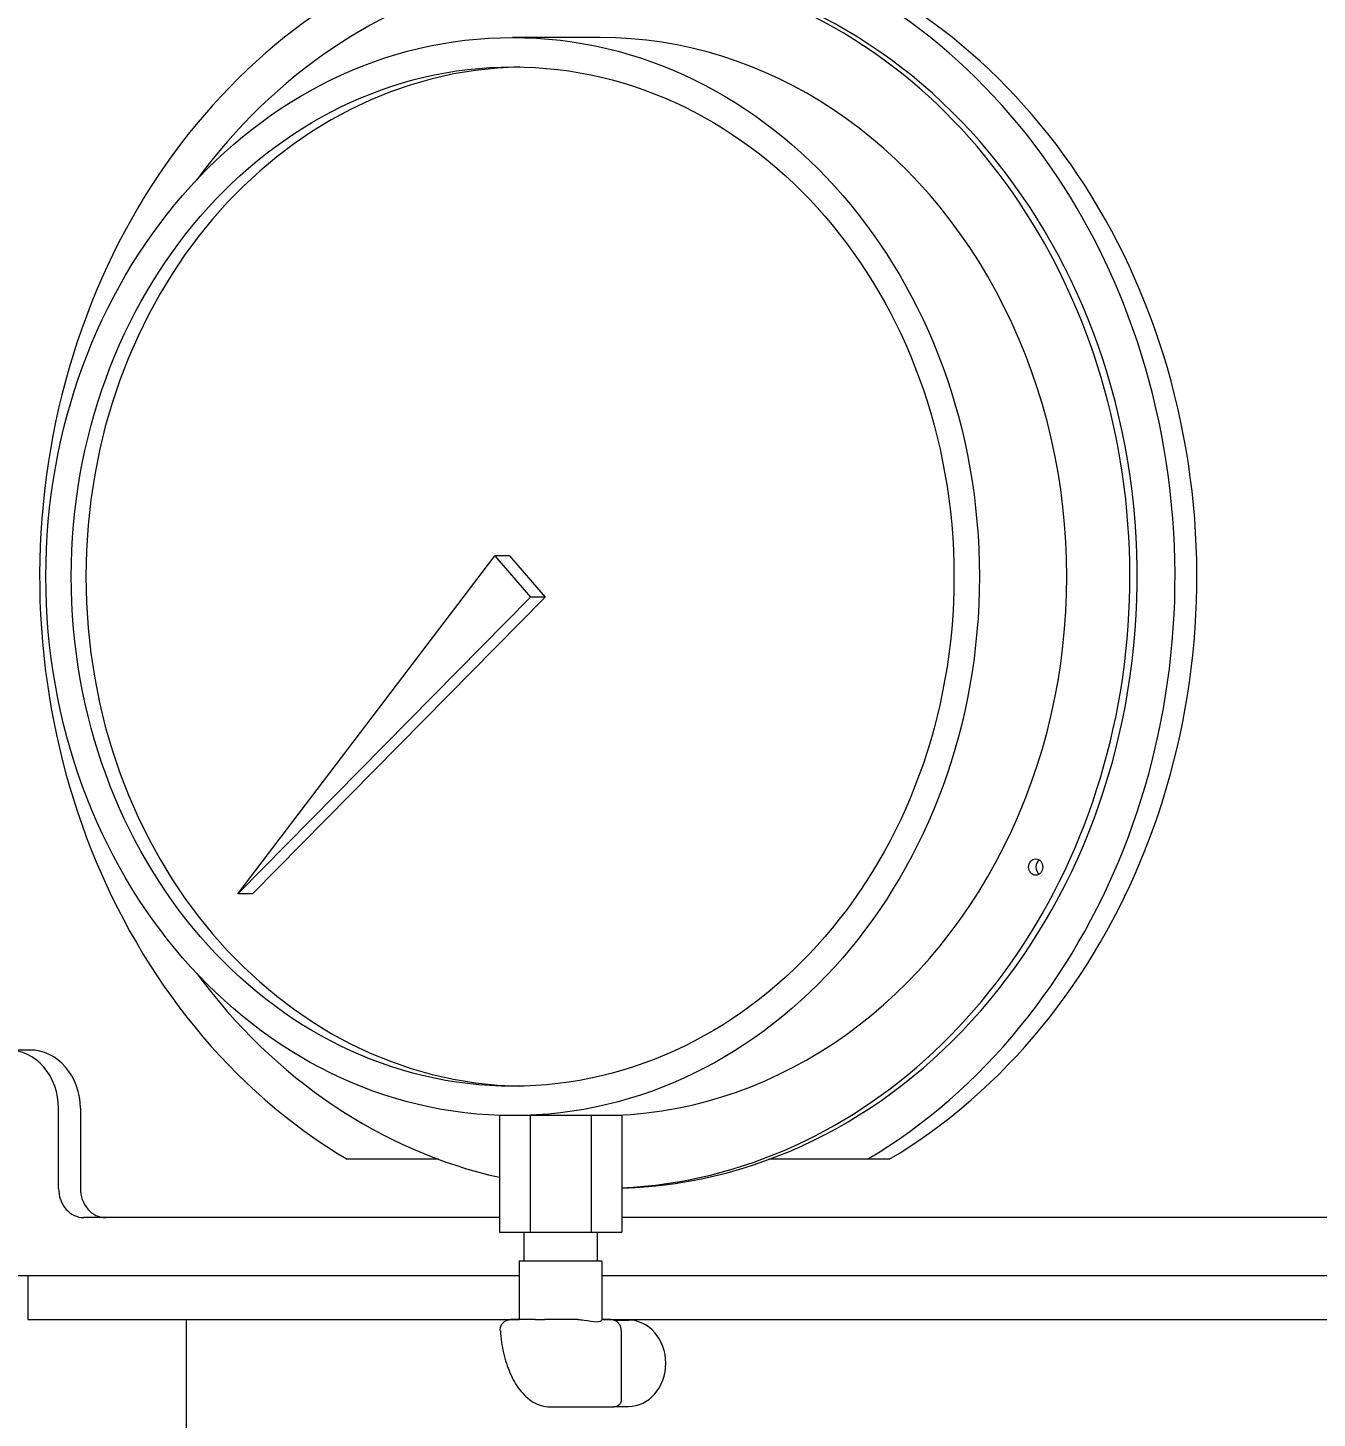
# Model space of a CAD drawing. Header units: inches. Extents: x 19 to 503, y 7 to 322.
# Drawn here: x 372.75 to 378.29, y 118.15 to 124.12 of the extents above; entities that cross this region are included whole.
import ezdxf

# ---------------------------------------------------------------- set-up
doc = ezdxf.new("R2010")
doc.units = ezdxf.units.IN
doc.header["$LTSCALE"] = 15
doc.header["$MEASUREMENT"] = 0
doc.layers.add('Dimension (ANSI)', color=7, linetype='Continuous', lineweight=25)
doc.layers.add('Visible (ANSI)', color=7, linetype='Continuous', lineweight=50)
doc.styles.add('MEMCOR Medium', font='arial.ttf')
doc.dimstyles.new('Default (ANSI)', dxfattribs={"dimscale": 15, "dimtxt": 0.15, "dimasz": 0.098425, "dimexe": 0.125, "dimexo": 0.0625, "dimgap": 0.031496, "dimtad": 0, "dimtih": 1, "dimtoh": 1, "dimdec": 4, "dimrnd": 1e-08, "dimzin": 3, "dimdsep": 46, "dimlunit": 5, "dimtxsty": 'MEMCOR Medium', "dimcen": 0.09, "dimdle": 0.393701, "dimclrd": 256, "dimclre": 256, "dimclrt": 256, "dimadec": 0, "dimazin": 1, "dimtfac": 0.8, "dimtofl": 0, "dimtmove": 0, "dimatfit": 3, "dimfxl": 1, "dimfrac": 1, "dimtolj": 1, "dimtzin": 4, "dimlwd": -1, "dimlwe": -1, "dimarcsym": 0})

# ---------------------------------------------------------------- blocks, each defined once
blk = doc.blocks.new('*D25')
at = {"layer": 'Defpoints', "color": 0, "transparency": 16777216}
for p in [(389.5241, 150.9654), (322.5739, 59.6974), (369.9364, 59.6974)]:
    blk.add_point(p, dxfattribs=at)
at = {"layer": 'Dimension (ANSI)', "transparency": 16777216}
for p, q in [((388.5866, 150.9654), (320.6989, 150.9654)), ((322.5739, 149.489), (322.5739, 120.9405)), ((322.5739, 61.1738), (322.5739, 101.8191)), ((368.9989, 59.6974), (320.6989, 59.6974))]:
    blk.add_line(p, q, dxfattribs=at)
for points in [[(322.3278, 149.489), (322.8199, 149.489), (322.5739, 150.9654)], [(322.3278, 61.1738), (322.8199, 61.1738), (322.5739, 59.6974)]]:
    blk.add_solid(points, dxfattribs=at)
at = {"layer": 'Dimension (ANSI)', "transparency": 16777216, "char_height": 2.25, "attachment_point": 5, "style": 'MEMCOR Medium'}
for s, insert in [('\\A1; \\fArial|b0|i0;91{\\H0.8x;\\S1#4;} in', (322.5739, 113.6751)), ('\\A1;[2318.2 mm]{\\P\\fArial|b0|i0;SHIPPING\\P\\fArial|b0|i0;HEIGHT\\P\\fArial|b0|i0;REF.}', (322.5739, 104.1144))]:
    blk.add_mtext(s, dxfattribs=dict(at, insert=insert))

msp = doc.modelspace()

# ---------------------------------------------------------------- linework, layer by layer
at = {"layer": 'Visible (ANSI)', "linetype": 'Continuous', "lineweight": 18}
for p, q in [((375.208698, 124.075349), (374.833698, 124.075349)), ((373.654826, 120.401605), (374.757152, 121.851237)), ((374.819652, 121.851237), (374.757152, 121.851237)), ((374.757152, 121.851237), (374.910245, 121.674461)), ((374.819652, 121.851237), (374.972745, 121.674461)), ((374.910245, 121.674461), (373.654826, 120.401605)), ((374.972745, 121.674461), (373.717326, 120.401605)), ((374.972745, 121.674461), (374.910245, 121.674461)), ((373.717326, 120.401605), (373.654826, 120.401605)), ((372.762655, 119.731634), (372.668905, 119.731634)), ((372.885411, 119.137919), (372.885411, 119.481634)), ((372.979161, 119.481634), (372.979161, 119.137919)), ((374.833698, 119.450349), (374.777157, 119.450349)), ((374.777157, 119.450349), (374.777157, 118.950349)), ((374.908272, 119.450349), (374.833698, 119.450349)), ((374.908272, 119.450349), (374.908272, 118.950349)), ((375.170504, 119.450349), (374.908272, 119.450349)), ((375.170504, 119.450349), (375.170504, 118.950349)), ((375.30162, 119.450349), (375.170504, 119.450349)), ((375.30162, 119.450349), (375.30162, 118.950349)), ((374.51535, 119.262919), (374.123982, 119.262919)), ((376.355914, 119.262919), (375.933297, 119.262919)), ((376.449664, 119.262919), (376.355914, 119.262919)), ((374.777157, 119.012919), (372.993665, 119.012919)), ((380.514514, 119.012919), (375.30162, 119.012919)), ((374.777157, 118.950349), (374.908272, 118.950349)), ((374.882408, 118.950349), (374.882408, 118.825349)), ((374.908272, 118.950349), (375.170504, 118.950349)), ((375.170504, 118.950349), (375.30162, 118.950349)), ((375.196369, 118.950349), (375.196369, 118.825349)), ((375.216887, 118.825349), (374.861889, 118.825349)), ((374.861889, 118.825349), (374.861889, 118.575349)), ((375.216887, 118.825349), (375.216887, 118.5747)), ((374.861889, 118.762884), (372.262956, 118.762884)), ((372.753439, 118.762884), (372.753439, 118.575384)), ((380.599247, 118.762884), (375.216887, 118.762884)), ((372.753439, 118.575384), (374.861889, 118.575384)), ((373.434404, 118.070384), (373.434404, 118.575384)), ((374.931001, 118.575349), (374.826084, 118.575349)), ((375.076767, 118.575349), (374.97185, 118.575349)), ((375.113352, 118.575349), (375.076767, 118.575349)), ((375.216887, 118.575384), (380.599247, 118.575384)), ((375.253346, 118.575349), (375.216887, 118.575349)), ((375.268343, 118.573109), (375.330504, 118.573109)), ((375.299596, 118.529099), (375.299596, 118.230416)), ((374.997931, 118.200349), (375.268468, 118.200349)), ((375.280872, 118.202589), (375.330504, 118.202589))]:
    msp.add_line(p, q, dxfattribs=at)
for centre, major_axis, start_param, end_param in [((375.208698, 121.762849), (0, 2.625), 3.1824788, 7.14836042), ((375.239948, 121.762849), (0, 2.8125), 3.61752935, 8.94884126), ((375.333698, 121.762849), (0, 2.8125), 3.61752935, 6.28318531), ((375.239948, 121.762849), (0, 2.625), 3.1687243, 6.28318531), ((375.208698, 121.762849), (0, 2.3125), 3.14159265, 6.28318531), ((374.896198, 121.762849), (0, 2.186419), 0.01650463, 3.12508802), ((377.109246, 120.516651), (0, -0.035), 3.68317357, 5.74160439), ((375.208698, 121.762849), (0, -2.625), 5.41801019, 6.09219719), ((372.668905, 119.481634), (0, 0.25), 4.71238898, 6.28318531), ((372.762655, 119.481634), (0, 0.25), 4.71238898, 6.28318531), ((372.993665, 119.137919), (0, -0.125), 4.71238898, 6.28318531), ((373.087415, 119.137919), (0, -0.125), 4.71238898, 6.28318531), ((375.330504, 118.387849), (0, -0.18526), 0, 3.14159265)]:
    msp.add_ellipse(centre, major_axis=major_axis, ratio=0.8660254, start_param=start_param, end_param=end_param, dxfattribs=at)
for centre, major_axis in [((374.833698, 121.762849), (0, 2.3125)), ((374.833698, 121.762849), (0, 2.186419)), ((377.077996, 120.516651), (0, -0.035))]:
    msp.add_ellipse(centre, major_axis=major_axis, ratio=0.8660254, dxfattribs=at)
for points, knots in [([(374.780881, 118.527101), (374.78062, 118.530786), (374.780713, 118.534731), (374.78215, 118.543164), (374.783524, 118.547702), (374.788148, 118.556514), (374.791354, 118.560752), (374.799032, 118.567488), (374.803272, 118.570073), (374.812323, 118.573756), (374.817219, 118.574815), (374.823325, 118.575297), (374.824716, 118.575349), (374.826084, 118.575349)], [-0.0996467033, -0.0996467033, -0.0996467033, -0.0996467033, -0.0797173627, -0.0797173627, -0.059788022, -0.059788022, -0.0404369291, -0.0404369291, -0.0233806816, -0.0233806816, -0.0053942126, -0.0053942126, 0, 0, 0, 0]), ([(374.780881, 118.527101), (374.783185, 118.494586), (374.787825, 118.462603), (374.801672, 118.401693), (374.810865, 118.372771), (374.833827, 118.319638), (374.847569, 118.295399), (374.880399, 118.253125), (374.899579, 118.234954), (374.943593, 118.209067), (374.968393, 118.201152), (374.995192, 118.200369), (374.996561, 118.200349), (374.997931, 118.200349)], [1.71152429, 1.71152429, 1.71152429, 1.71152429, 1.99753796, 1.99753796, 2.28355164, 2.28355164, 2.56956531, 2.56956531, 2.85557898, 2.85557898, 3.12698871, 3.12698871, 3.14159265, 3.14159265, 3.14159265, 3.14159265]), ([(374.931001, 118.575349), (374.9374, 118.575391), (374.944024, 118.575308), (374.950639, 118.575308), (374.957253, 118.575308), (374.964407, 118.575391), (374.97185, 118.575349)], [1.118517942, 1.118517942, 1.118517942, 1.118517942, 1.176718059, 1.176718059, 1.176718059, 1.234918175, 1.234918175, 1.234918175, 1.234918175]), ([(375.113352, 118.575349), (375.122546, 118.575352), (375.131501, 118.57453), (375.161498, 118.570516), (375.180028, 118.566071), (375.193107, 118.566071), (375.206186, 118.566071), (375.21427, 118.570516), (375.216703, 118.573909), (375.216886, 118.574362), (375.216885, 118.574701)], [2.000751798, 2.000751798, 2.000751798, 2.000751798, 2.079672535, 2.079672535, 2.279000165, 2.279000165, 2.279000165, 2.478327794, 2.478327794, 2.514238801, 2.514238801, 2.514238801, 2.514238801]), ([(375.299596, 118.529099), (375.299596, 118.533482), (375.299069, 118.538059), (375.296484, 118.547298), (375.294398, 118.55196), (375.288627, 118.5603), (375.285009, 118.563972), (375.276951, 118.569715), (375.272557, 118.571804), (375.263552, 118.574594), (375.258947, 118.575239), (375.254136, 118.575345), (375.25374, 118.575349), (375.253346, 118.575349)], [-1.04719755, -1.04719755, -1.04719755, -1.04719755, -0.83775804, -0.83775804, -0.62831853, -0.62831853, -0.42703691, -0.42703691, -0.2282757, -0.2282757, -0.01883619, -0.01883619, 0, 0, 0, 0]), ([(375.299596, 118.230416), (375.299596, 118.227214), (375.299047, 118.223942), (375.297098, 118.218009), (375.295694, 118.215404), (375.292428, 118.210691), (375.290568, 118.208856), (375.286507, 118.205426), (375.28457, 118.204356), (375.280226, 118.202178), (375.278593, 118.201755), (375.275015, 118.200795), (375.273979, 118.200705), (375.272286, 118.200497), (375.271747, 118.200459), (375.270765, 118.200395), (375.270387, 118.200381), (375.269679, 118.200359), (375.269377, 118.200355), (375.268875, 118.20035), (375.268668, 118.200349), (375.268468, 118.200349)], [0.0430406362, 0.0430406362, 0.0430406362, 0.0430406362, 0.0434898537, 0.0434898537, 0.0439623928, 0.0439623928, 0.0445596211, 0.0445596211, 0.0454601413, 0.0454601413, 0.0470974462, 0.0470974462, 0.0501170551, 0.0501170551, 0.0531762755, 0.0531762755, 0.0568948483, 0.0568948483, 0.0612500798, 0.0612500798, 0.0648167937, 0.0648167937, 0.0648167937, 0.0648167937])]:
    msp.add_open_spline(points, degree=3, knots=knots, dxfattribs=at)

# ---------------------------------------------------------------- dimensions: what is measured, and where the dimension line sits
at = {"layer": 'Dimension (ANSI)'}
dim = msp.add_linear_dim(base=(322.573859, 59.697384), p1=(389.524082, 150.965384), p2=(369.936431, 59.697384), angle=90, text=' \\fArial|b0|i0;<> in\\X[2318.2 mm]{\\P\\fArial|b0|i0;SHIPPING\\P\\fArial|b0|i0;HEIGHT\\P\\fArial|b0|i0;REF.}', dimstyle='Default (ANSI)', override={"dimgap": 0.031496, "dimdec": 4, "dimpost": '', "dimtol": 0, "dimlim": 0, "dimtp": 0, "dimtm": 0, "dimtdec": 2, "dimatfit": 1}, dxfattribs=at)
dim.commit()
dim.dimension.update_dxf_attribs({"geometry": '*D25', "text_midpoint": (322.573859, 111.379821), "dimtype": 160})

doc.saveas('drawing.dxf')
